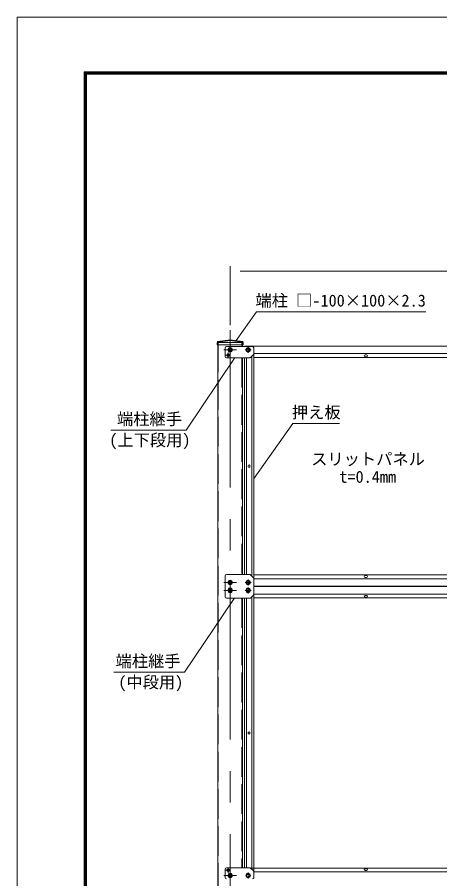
# Model space of a CAD drawing. Units: millimetres, scale not verified. Extents: x -4200 to 4200, y -2970 to 2970.
# Drawn here: x -4200 to -2494, y -504 to 2970 of the extents above; entities that cross this region are included whole.
import ezdxf
from ezdxf.enums import TextEntityAlignment as Align

# ---------------------------------------------------------------- set-up
doc = ezdxf.new("R2010")
doc.units = ezdxf.units.MM
doc.header["$LTSCALE"] = 20
doc.linetypes.add('DASHED', pattern=[7.5, 6, -1.5])
doc.linetypes.add('USER1', pattern=[50.8, 31.75, -6.35, 6.35, -6.35])
for name, color, linetype, lineweight in [('0-0_D-TTL', 2, 'Continuous', 18), ('0-2_D-BMK', 2, 'USER1', 13), ('0-4_D-STR1', 1, 'Continuous', 18), ('0-5_D-STR3', 3, 'Continuous', 13), ('0-7_D-STR-DIM', 7, 'Continuous', 9)]:
    doc.layers.add(name, color=color, linetype=linetype, lineweight=lineweight)
doc.layers.add('0-A_D-STR-TXT', color=7, linetype='Continuous')
doc.styles.add('ＭＳ ゴシック', font='')
doc.styles.get('ＭＳ ゴシック').set_extended_font_data('MS Gothic')

msp = doc.modelspace()

# ---------------------------------------------------------------- linework, layer by layer
at = {"layer": '0-0_D-TTL'}
for points in [[(-4200, 2970), (4200, 2970), (4200, -2970), (-4200, -2970)], [(-3930, 2750), (3930, 2750), (3930, -2750), (-3930, -2750)], [(-3927.5, 2747.5), (3927.5, 2747.5), (3927.5, -2747.5), (-3927.5, -2747.5)], [(-3925, 2745), (3925, 2745), (3925, -2745), (-3925, -2745)], [(-3922.5, 2742.5), (3922.5, 2742.5), (3922.5, -2742.5), (-3922.5, -2742.5)], [(-3920, 2740), (3920, 2740), (3920, -2740), (-3920, -2740)]]:
    msp.add_lwpolyline(points, close=True, dxfattribs=at)
at = {"layer": '0-2_D-BMK'}
for p, q in [((-3340.4, 1708.74), (-3340.4, -965.76)), ((-3340.4, 1637.37), (-3340.4, 1620.12)), ((-3267.9, 1616.74), (-3267.9, 1640.74)), ((-3365.4, 1628.74), (-3315.4, 1628.74)), ((-3338.65, 1607.24), (-3358.15, 1607.24)), ((-3348.4, 1617.99), (-3348.4, 1598.49)), ((-3333.28, 1628.74), (-3347.53, 1628.74)), ((-3255.9, 1628.74), (-3279.9, 1628.74)), ((-3340.4, 699.87), (-3340.4, 682.62)), ((-3267.9, 679.24), (-3267.9, 703.24)), ((-3365.4, 691.24), (-3315.4, 691.24)), ((-3365.4, 691.24), (-3315.4, 691.24)), ((-3340.4, 667.87), (-3340.4, 650.62)), ((-3255.9, 691.24), (-3279.9, 691.24)), ((-3267.9, 647.24), (-3267.9, 671.24)), ((-3365.4, 659.24), (-3315.4, 659.24)), ((-3365.4, 659.24), (-3315.4, 659.24)), ((-3255.9, 659.24), (-3279.9, 659.24)), ((-3338.65, -469.26), (-3358.15, -469.26)), ((-3348.4, -480.01), (-3348.4, -460.51)), ((-3340.4, -499.38), (-3340.4, -482.13)), ((-3267.9, -478.76), (-3267.9, -502.76)), ((-3365.4, -490.76), (-3315.4, -490.76)), ((-3333.28, -490.76), (-3347.53, -490.76))]:
    msp.add_line(p, q, dxfattribs=at)
at = {"layer": '0-4_D-STR1'}
for p, q in [((-3389.63, 1662.11), (-3340.4, 1668.74)), ((-3340.4, 1668.74), (-3291.18, 1662.11)), ((-3392.4, 1658.94), (-3392.4, 1648.74)), ((-3392.4, 1648.74), (-3288.4, 1648.74)), ((-3390.4, 1648.74), (-3390.4, -925.76)), ((-3290.4, 1648.74), (-3290.4, 1642.24)), ((-3288.4, 1658.94), (-3288.4, 1648.74)), ((-3282.9, 1643.74), (-1352.9, 1643.74)), ((-3282.9, 1643.74), (-3282.9, 1642.24)), ((-3245.4, 1613.74), (-1389.4, 1613.74)), ((-3244.9, 1598.74), (-2336.9, 1598.74)), ((-2795.9, 1608.24), (-2789.9, 1608.24)), ((-2795.9, 1601.24), (-2789.9, 1601.24)), ((-3290.4, 1597.24), (-3290.4, 722.74)), ((-3244.9, 721.24), (-2336.9, 721.24)), ((-3244.4, 706.24), (-1390.4, 706.24)), ((-2795.9, 718.74), (-2789.9, 718.74)), ((-2795.9, 711.74), (-2789.9, 711.74)), ((-3245.4, 674.24), (-1390.4, 674.24)), ((-3244.4, 676.24), (-1390.4, 676.24)), ((-3290.4, 627.74), (-3290.4, -459.26)), ((-3290.4, 627.74), (-3290.4, -459.26)), ((-3245.4, 644.24), (-1390.4, 644.24)), ((-3244.9, 629.24), (-1390.9, 629.24)), ((-2795.9, 638.74), (-2789.9, 638.74)), ((-2795.9, 631.74), (-2789.9, 631.74)), ((-3257.78, -460.76), (-2336.9, -460.76)), ((-3245.4, -475.76), (-1390.4, -475.76)), ((-2795.9, -463.26), (-2789.9, -463.26)), ((-2795.9, -470.26), (-2789.9, -470.26))]:
    msp.add_line(p, q, dxfattribs=at)
at = {"layer": '0-4_D-STR1', "linetype": 'DASHED'}
for p, q in [((-3390.8, 1648.74), (-3390.8, 1658.94)), ((-3388.1, 1658.74), (-3388.1, -925.76)), ((-3292.7, 1658.74), (-3292.7, 1642.24)), ((-3290, 1658.94), (-3290, 1648.74)), ((-3292.7, 1597.24), (-3292.7, 722.74)), ((-3292.7, 627.74), (-3292.7, -459.26))]:
    msp.add_line(p, q, dxfattribs=at)
for points in [[(-3290.4, 1648.74), (-3290.4, 1658.74), (-3390.4, 1658.74), (-3390.4, 1648.74)], [(-3389.42, 1660.53), (-3340.4, 1667.13), (-3291.39, 1660.53)]]:
    msp.add_lwpolyline(points, dxfattribs=at)
for centre in [(-3340.4, 1628.74), (-3340.4, 691.24), (-3340.4, 659.24), (-3340.4, -490.76)]:
    msp.add_circle(centre, 6, dxfattribs=at)
at = {"layer": '0-4_D-STR1'}
for centre, radius, start, end in [((-3389.2, 1658.94), 3.2, 97.6668, 180), ((-3291.6, 1658.94), 3.2, 0, 82.3332), ((-2795.9, 1604.74), 3.5, 90, 270), ((-2789.9, 1604.74), 3.5, 270, 90), ((-2795.9, 715.24), 3.5, 90, 270), ((-2789.9, 715.24), 3.5, 270, 90), ((-2795.9, 635.24), 3.5, 90, 270), ((-2789.9, 635.24), 3.5, 270, 90), ((-2795.9, -466.76), 3.5, 90, 270), ((-2789.9, -466.76), 3.5, 270, 90)]:
    msp.add_arc(centre, radius, start, end, dxfattribs=at)
at = {"layer": '0-4_D-STR1', "linetype": 'DASHED'}
for centre, start, end in [((-3389.2, 1658.94), 97.6668, 180), ((-3291.6, 1658.94), 0, 82.3332)]:
    msp.add_arc(centre, 1.6, start, end, dxfattribs=at)
at = {"layer": '0-5_D-STR3'}
for p, q in [((-3360.4, 1637.24), (-3360.4, 1602.24)), ((-3355.4, 1642.24), (-3250.4, 1642.24)), ((-3267.9, 1636.24), (-3274.4, 1632.5)), ((-3267.9, 1636.24), (-3261.4, 1632.5)), ((-3245.4, 1637.24), (-3245.4, 1612.38)), ((-3350.26, 1607.66), (-3351.55, 1607.64)), ((-3351.55, 1607.64), (-3351.55, 1606.85)), ((-3350.26, 1606.82), (-3351.55, 1606.85)), ((-3348.8, 1610.39), (-3348.82, 1609.09)), ((-3348.8, 1604.09), (-3348.82, 1605.39)), ((-3348.8, 1610.39), (-3348.01, 1610.39)), ((-3348.01, 1610.39), (-3347.99, 1609.09)), ((-3346.55, 1606.82), (-3345.25, 1606.85)), ((-3274.4, 1632.5), (-3274.4, 1624.98)), ((-3267.9, 1621.24), (-3274.4, 1624.98)), ((-3267.9, 1621.24), (-3261.4, 1624.98)), ((-3261.4, 1632.5), (-3261.4, 1624.98)), ((-3257.97, 1598.57), (-3247.01, 1608.71)), ((-3252.9, 717.63), (-3252.9, 1603.26)), ((-3245.48, 1611.49), (-3244.9, 1611.49)), ((-3244.9, 708.49), (-3244.9, 1611.49)), ((-3261.36, 1597.24), (-3355.4, 1597.24)), ((-3282.9, 722.74), (-3282.9, 1597.24)), ((-3274.9, 722.74), (-3274.9, 1597.24)), ((-3267.4, 1158.49), (-3267.4, 1161.49)), ((-3260.4, 1161.49), (-3260.4, 1158.49)), ((-3360.4, 632.74), (-3360.4, 717.74)), ((-3355.4, 722.74), (-3260.69, 722.74)), ((-3267.9, 698.74), (-3274.4, 695)), ((-3274.4, 695), (-3274.4, 687.48)), ((-3267.9, 698.74), (-3261.4, 695)), ((-3261.4, 695), (-3261.4, 687.48)), ((-3258.83, 722.21), (-3246.04, 710.33)), ((-3245.4, 708.87), (-3245.4, 641.61)), ((-3245.4, 708.49), (-3244.9, 708.49)), ((-3267.9, 683.74), (-3274.4, 687.48)), ((-3267.9, 666.74), (-3274.4, 663)), ((-3274.4, 663), (-3274.4, 655.48)), ((-3267.9, 683.74), (-3261.4, 687.48)), ((-3267.9, 666.74), (-3261.4, 663)), ((-3261.4, 663), (-3261.4, 655.48)), ((-3260.19, 627.74), (-3355.4, 627.74)), ((-3282.9, -459.26), (-3282.9, 627.74)), ((-3274.9, -459.26), (-3274.9, 627.74)), ((-3267.9, 651.74), (-3274.4, 655.48)), ((-3267.9, 651.74), (-3261.4, 655.48)), ((-3246.04, 640.15), (-3258.83, 628.28)), ((-3252.9, -465.27), (-3252.9, 633.78)), ((-3245.4, 641.99), (-3244.9, 641.99)), ((-3245.4, 641.99), (-3244.9, 641.99)), ((-3244.9, -473.51), (-3244.9, 641.99)), ((-3267.4, 82.74), (-3267.4, 85.74)), ((-3260.4, 85.74), (-3260.4, 82.74)), ((-3360.4, -499.26), (-3360.4, -464.26)), ((-3261.36, -459.26), (-3355.4, -459.26)), ((-3350.26, -468.84), (-3351.55, -468.86)), ((-3351.55, -469.65), (-3351.55, -468.86)), ((-3350.26, -469.68), (-3351.55, -469.65)), ((-3348.8, -466.11), (-3348.82, -467.41)), ((-3348.8, -472.41), (-3348.82, -471.11)), ((-3348.8, -472.41), (-3348.01, -472.41)), ((-3348.01, -472.41), (-3347.99, -471.11)), ((-3346.55, -468.84), (-3345.25, -468.86)), ((-3267.9, -483.26), (-3274.4, -487)), ((-3267.9, -483.26), (-3261.4, -487)), ((-3257.97, -460.59), (-3247.01, -470.73)), ((-3245.48, -473.51), (-3244.9, -473.51)), ((-3245.4, -499.26), (-3245.4, -474.4)), ((-3274.4, -494.52), (-3274.4, -487)), ((-3267.9, -498.26), (-3274.4, -494.52)), ((-3267.9, -498.26), (-3261.4, -494.52)), ((-3261.4, -494.52), (-3261.4, -487))]:
    msp.add_line(p, q, dxfattribs=at)
at = {"layer": '0-5_D-STR3', "linetype": 'DASHED'}
for p, q in [((-3346.06, 1628.74), (-3340.4, 1634.4)), ((-3334.75, 1628.74), (-3340.4, 1634.4)), ((-3340.4, 1623.08), (-3346.06, 1628.74)), ((-3340.4, 1623.08), (-3334.75, 1628.74)), ((-3346.06, 691.24), (-3340.4, 696.9)), ((-3334.75, 691.24), (-3340.4, 696.9)), ((-3340.4, 685.58), (-3346.06, 691.24)), ((-3346.06, 659.24), (-3340.4, 664.9)), ((-3340.4, 685.58), (-3334.75, 691.24)), ((-3334.75, 659.24), (-3340.4, 664.9)), ((-3340.4, 653.58), (-3346.06, 659.24)), ((-3340.4, 653.58), (-3334.75, 659.24)), ((-3340.4, -485.1), (-3346.06, -490.76)), ((-3340.4, -485.1), (-3334.75, -490.76)), ((-3346.06, -490.76), (-3340.4, -496.42)), ((-3334.75, -490.76), (-3340.4, -496.42))]:
    msp.add_line(p, q, dxfattribs=at)
at = {"layer": '0-5_D-STR3'}
for points in [[(-3348.8, 1604.09), (-3348.01, 1604.09), (-3347.99, 1605.39)], [(-3346.55, 1607.66), (-3345.25, 1607.64), (-3345.25, 1606.85)], [(-3348.8, -466.11), (-3348.01, -466.11), (-3347.99, -467.41)], [(-3346.55, -469.68), (-3345.25, -469.65), (-3345.25, -468.86)]]:
    msp.add_lwpolyline(points, dxfattribs=at)
for centre, radius in [((-3340.4, 1628.74), 9), ((-3267.9, 1628.74), 9), ((-3267.9, 1628.74), 6.5), ((-3348.4, 1607.24), 5.25), ((-3340.4, 691.24), 9), ((-3267.9, 691.24), 9), ((-3267.9, 691.24), 6.5), ((-3340.4, 659.24), 9), ((-3267.9, 659.24), 9), ((-3267.9, 659.24), 6.5), ((-3348.4, -469.26), 5.25), ((-3340.4, -490.76), 9), ((-3267.9, -490.76), 9), ((-3267.9, -490.76), 6.5)]:
    msp.add_circle(centre, radius, dxfattribs=at)
at = {"layer": '0-5_D-STR3', "linetype": 'DASHED'}
for centre, radius in [((-3340.4, 1628.74), 4), ((-3340.4, 1628.74), 3.2), ((-3340.4, 691.24), 4), ((-3340.4, 659.24), 4), ((-3340.4, 691.24), 3.2), ((-3340.4, 659.24), 3.2), ((-3340.4, -490.76), 4), ((-3340.4, -490.76), 3.2)]:
    msp.add_circle(centre, radius, dxfattribs=at)
at = {"layer": '0-5_D-STR3'}
for centre, radius, start, end in [((-3355.4, 1637.24), 5, 90, 180), ((-3250.4, 1637.24), 5, 0, 90), ((-3355.4, 1602.24), 5, 180, 270), ((-3350.31, 1609.15), 1.49, 270, 0), ((-3350.31, 1605.34), 1.49, 0, 90), ((-3346.5, 1609.15), 1.49, 180, 270), ((-3346.5, 1605.34), 1.49, 90, 180), ((-3261.36, 1602.24), 5, 270, 312.78277), ((-3250.4, 1612.38), 5, 312.78277, 0), ((-3263.9, 1161.49), 3.5, 0, 180), ((-3263.9, 1158.49), 3.5, 180, 0), ((-3355.4, 717.74), 5, 90, 180), ((-3260.67, 719.29), 3.46, 57.70556, 90.24849), ((-3247.4, 708.87), 2, 0, 47.12111), ((-3355.4, 632.74), 5, 180, 270), ((-3260.19, 629.74), 2, 270, 312.87889), ((-3247.4, 641.61), 2, 312.87889, 0), ((-3263.9, 85.74), 3.5, 0, 180), ((-3263.9, 82.74), 3.5, 180, 0), ((-3355.4, -464.26), 5, 90, 180), ((-3350.31, -467.35), 1.49, 270, 0), ((-3350.31, -471.16), 1.49, 0, 90), ((-3346.5, -467.35), 1.49, 180, 270), ((-3346.5, -471.16), 1.49, 90, 180), ((-3261.36, -464.26), 5, 47.21723, 90), ((-3250.4, -474.4), 5, 0, 47.21723), ((-3355.4, -499.26), 5, 180, 270), ((-3250.4, -499.26), 5, 270, 0)]:
    msp.add_arc(centre, radius, start, end, dxfattribs=at)
at = {"layer": '0-7_D-STR-DIM'}
for p, q in [((-3340.4, 1728.74), (-3340.4, 1965.8)), ((-1335.4, 1945.8), (-3300.4, 1945.8))]:
    msp.add_line(p, q, dxfattribs=at)
for points in [[(-2550.28, 1782.68), (-3234.21, 1782.68), (-3316.3, 1666.91)], [(-3821.65, 1305.14), (-3518.58, 1305.14), (-3322.59, 1595.58)], [(-2899.24, 1331.72), (-3087.31, 1331.72), (-3243.75, 1111.12)], [(-3809.92, 328.98), (-3524.16, 328.98), (-3323.68, 626.08)]]:
    msp.add_lwpolyline(points, dxfattribs=at)

# ---------------------------------------------------------------- texts
at = {"layer": '0-A_D-STR-TXT', "style": 'ＭＳ ゴシック'}
for s, p in [('端柱 □-100×100×2.3', (-3238.01, 1789.28)), ('押え板', (-3091.11, 1338.57)), ('端柱継手', (-3797.23, 1311.74)), ('(上下段用)', (-3828.33, 1226.74)), ('スリットパネル', (-3013.36, 1150.27)), ('t=0.4mm', (-2899.65, 1078.62)), ('端柱継手', (-3802.81, 335.58)), ('(中段用)', (-3791.88, 250.58))]:
    msp.add_text(s, height=48.09, dxfattribs=at).set_placement(p, align=Align.BOTTOM_LEFT)

doc.saveas('drawing.dxf')
